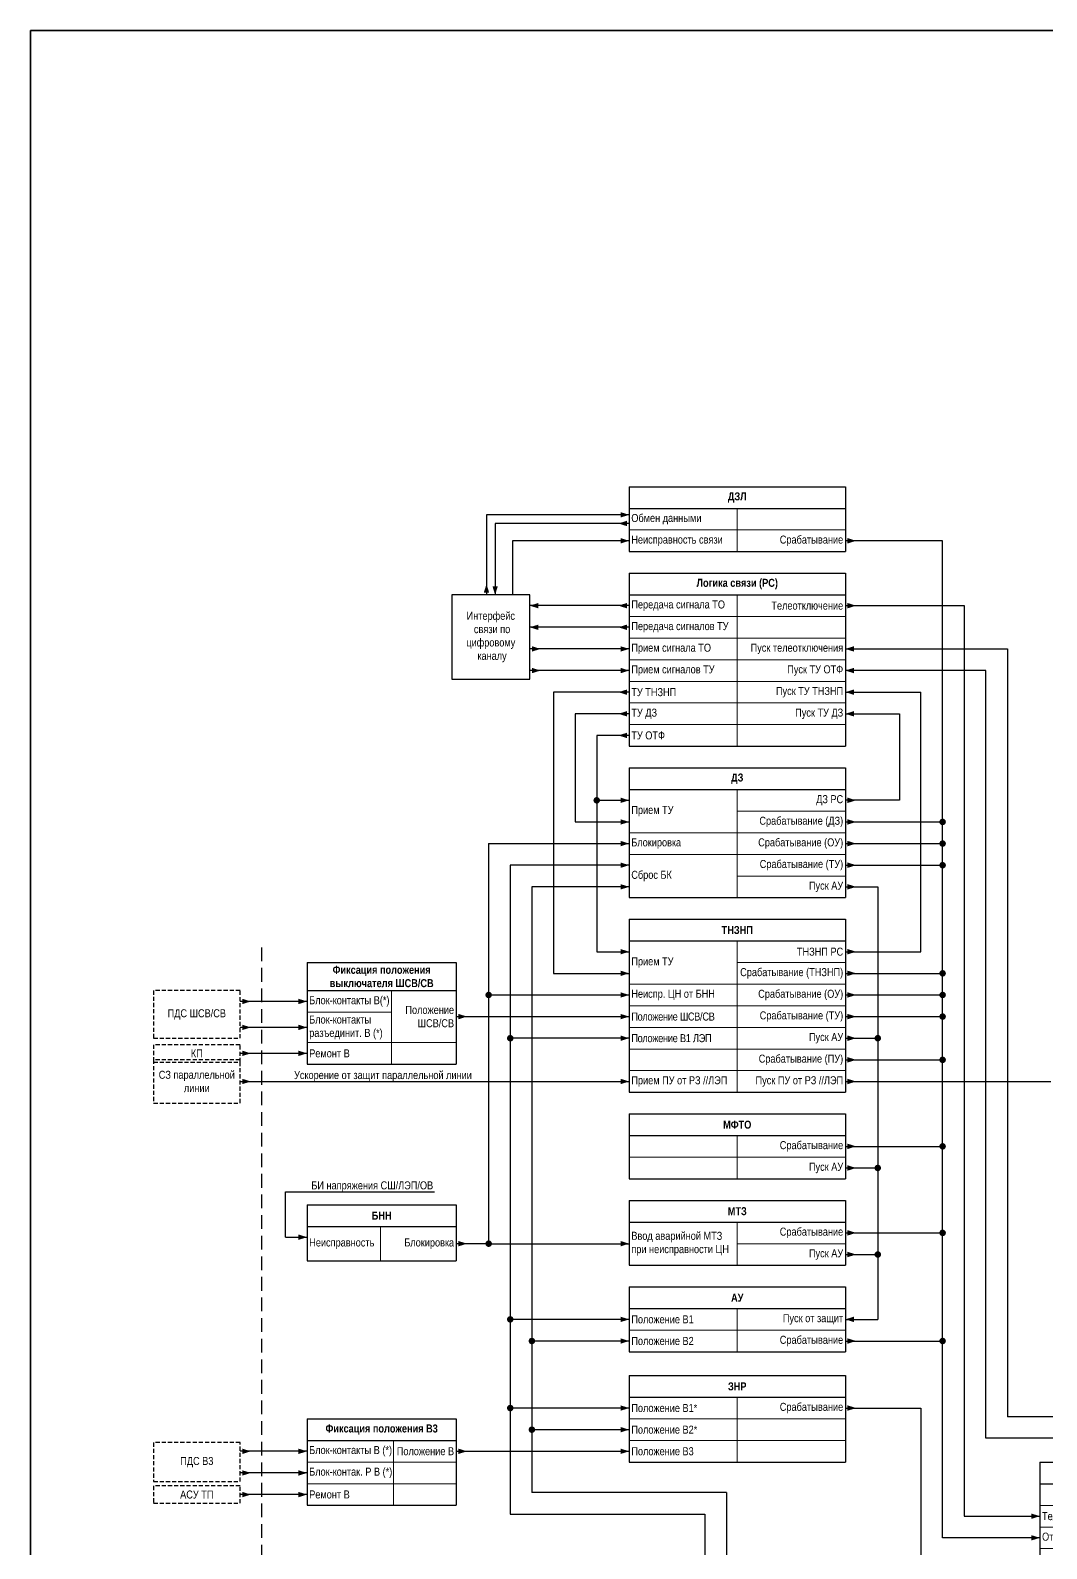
# Model space of a CAD drawing. Header units: millimetres. Extents: x -14593 to 14732, y -17400 to 5232.
# Drawn here: x 3988 to 4458, y -6421 to -5719 of the extents above; entities that cross this region are included whole.
import ezdxf

# ---------------------------------------------------------------- set-up
doc = ezdxf.new("R2010")
doc.units = ezdxf.units.MM
doc.linetypes.add('штриховая2', pattern=[9.525, 6.35, -3.175])
for name, color, linetype, lineweight in [('Основная', 7, 'Continuous', 30), ('Отключение_включение', 1, 'Continuous', 30), ('Цепи внешние', 84, 'Continuous', 30), ('Цепи внутренние', 5, 'Continuous', 30)]:
    doc.layers.add(name, color=color, linetype=linetype, lineweight=lineweight)
doc.layers.add('Рамка', color=8, linetype='Continuous', lineweight=35, plot=False)
doc.styles.add('Narrow', font='ARIALN.TTF')
doc.styles.add('Табл дан', font='ARIALN.TTF')
doc.styles.add('Табл загол', font='ARIALNB.TTF')

# ---------------------------------------------------------------- blocks, each defined once
blk = doc.blocks.new('*T410')
at = {"layer": 'Основная', "color": 0, "linetype": 'ByBlock', "lineweight": -2, "transparency": 16777216}
for p, q in [((0, 0), (100, 0)), ((0, 0), (0, -10)), ((100, 0), (100, -10))]:
    blk.add_line(p, q, dxfattribs=at)
at = {"layer": 'Основная', "color": 0, "linetype": 'ByBlock', "lineweight": 30, "transparency": 16777216}
for p, q in [((0, -10), (100, -10)), ((0, -10), (0, -70)), ((100, -10), (100, -70)), ((0, -70), (100, -70))]:
    blk.add_line(p, q, dxfattribs=at)
at = {"layer": 'Основная', "color": 0, "linetype": 'ByBlock', "lineweight": 18, "transparency": 16777216}
for p, q in [((50, -10), (50, -70)), ((0, -20), (100, -20)), ((0, -30), (100, -30)), ((0, -40), (100, -40)), ((0, -50), (100, -50)), ((50, -60), (100, -60))]:
    blk.add_line(p, q, dxfattribs=at)
at = {"layer": 'Основная', "color": 0, "transparency": 16777216, "char_height": 3.7}
for s, insert, width, attachment_point, style in [('{\\C256;Логика отключения}', (50, -5), 97, 5, 'Табл загол'), ('Пуск ТУ ОТФ', (99, -15), 48, 6, 'Табл дан'), ('Телеотключение', (1, -25), 48, 4, 'Табл дан'), ('Пуск ТО', (99, -25), 48, 6, 'Табл дан'), ('{\\C256;Отключение от защит}', (1, -35), 48, 4, 'Табл дан'), ('Отключение от ЗНР', (1, -45), 48, 4, 'Табл дан'), ('Отключение', (99, -45), 48, 6, 'Табл дан'), ('Запрет АПВ', (99, -55), 48, 6, 'Табл дан'), ('Отключение от УРОВ', (1, -60), 48, 4, 'Табл дан')]:
    blk.add_mtext(s, dxfattribs=dict(at, insert=insert, width=width, attachment_point=attachment_point, style=style))
blk = doc.blocks.new('*T399')
at = {"layer": 'Основная', "color": 0, "linetype": 'ByBlock', "lineweight": -2, "transparency": 16777216}
for p, q in [((0, 0), (100, 0)), ((0, 0), (0, -10)), ((100, 0), (100, -10))]:
    blk.add_line(p, q, dxfattribs=at)
at = {"layer": 'Основная', "color": 0, "linetype": 'ByBlock', "lineweight": 30, "transparency": 16777216}
for p, q in [((0, -10), (100, -10)), ((0, -10), (0, -60)), ((100, -10), (100, -60)), ((0, -60), (100, -60))]:
    blk.add_line(p, q, dxfattribs=at)
at = {"layer": 'Основная', "color": 0, "linetype": 'ByBlock', "lineweight": 18, "transparency": 16777216}
for p, q in [((50, -10), (50, -60)), ((50, -20), (100, -20)), ((0, -30), (100, -30)), ((0, -40), (100, -40)), ((50, -50), (100, -50))]:
    blk.add_line(p, q, dxfattribs=at)
at = {"layer": 'Основная', "color": 0, "transparency": 16777216, "char_height": 3.7}
for s, insert, width, attachment_point, style in [('{\\C256;ДЗ}', (50, -5), 97, 5, 'Табл загол'), ('ДЗ РС', (99, -15), 48, 6, 'Табл дан'), ('Прием ТУ', (1, -20), 48, 4, 'Табл дан'), ('Срабатывание (ДЗ)', (99, -25), 48, 6, 'Табл дан'), ('{\\C256;Блокировка}', (1, -35), 48, 4, 'Табл дан'), ('Срабатывание (ОУ)', (99, -35), 48, 6, 'Табл дан'), ('Сброс БК', (1, -50), 48, 4, 'Табл дан'), ('Срабатывание (ТУ)', (99, -45), 48, 6, 'Табл дан'), ('Пуск АУ', (99, -55), 48, 6, 'Табл дан')]:
    blk.add_mtext(s, dxfattribs=dict(at, insert=insert, width=width, attachment_point=attachment_point, style=style))
blk = doc.blocks.new('*T400')
at = {"layer": 'Основная', "color": 0, "linetype": 'ByBlock', "lineweight": -2, "transparency": 16777216}
for p, q in [((0, 0), (100, 0)), ((0, 0), (0, -10)), ((100, 0), (100, -10))]:
    blk.add_line(p, q, dxfattribs=at)
at = {"layer": 'Основная', "color": 0, "linetype": 'ByBlock', "lineweight": 30, "transparency": 16777216}
for p, q in [((0, -10), (100, -10)), ((0, -10), (0, -30)), ((100, -10), (100, -30)), ((0, -30), (100, -30))]:
    blk.add_line(p, q, dxfattribs=at)
at = {"layer": 'Основная', "color": 0, "linetype": 'ByBlock', "lineweight": 18, "transparency": 16777216}
for p, q in [((50, -10), (50, -30)), ((0, -20), (100, -20))]:
    blk.add_line(p, q, dxfattribs=at)
at = {"layer": 'Основная', "color": 0, "transparency": 16777216, "char_height": 3.7}
for s, insert, width, attachment_point, style in [('{\\C256;МФТО}', (50, -5), 97, 5, 'Табл загол'), ('Срабатывание ', (99, -15), 48, 6, 'Табл дан'), ('Пуск АУ', (99, -25), 48, 6, 'Табл дан')]:
    blk.add_mtext(s, dxfattribs=dict(at, insert=insert, width=width, attachment_point=attachment_point, style=style))
blk = doc.blocks.new('*T401')
at = {"layer": 'Основная', "color": 0, "linetype": 'ByBlock', "lineweight": -2, "transparency": 16777216}
for p, q in [((0, 0), (100, 0)), ((0, 0), (0, -10)), ((100, 0), (100, -10))]:
    blk.add_line(p, q, dxfattribs=at)
at = {"layer": 'Основная', "color": 0, "linetype": 'ByBlock', "lineweight": 30, "transparency": 16777216}
for p, q in [((0, -10), (100, -10)), ((0, -10), (0, -30)), ((100, -10), (100, -30)), ((0, -30), (100, -30))]:
    blk.add_line(p, q, dxfattribs=at)
at = {"layer": 'Основная', "color": 0, "linetype": 'ByBlock', "lineweight": 18, "transparency": 16777216}
for p, q in [((50, -10), (50, -30)), ((50, -20), (100, -20))]:
    blk.add_line(p, q, dxfattribs=at)
at = {"layer": 'Основная', "color": 0, "transparency": 16777216, "char_height": 3.7}
for s, insert, width, attachment_point, style in [('{\\C256;МТЗ}', (50, -5), 97, 5, 'Табл загол'), ('Срабатывание', (99, -15), 48, 6, 'Табл дан'), ('Ввод аварийной МТЗ при неисправности ЦН', (1, -20), 48, 4, 'Табл дан'), ('Пуск АУ', (99, -25), 48, 6, 'Табл дан')]:
    blk.add_mtext(s, dxfattribs=dict(at, insert=insert, width=width, attachment_point=attachment_point, style=style))
blk = doc.blocks.new('*T402')
at = {"layer": 'Основная', "color": 0, "linetype": 'ByBlock', "lineweight": -2, "transparency": 16777216}
for p, q in [((0, 0), (100, 0)), ((0, 0), (0, -10)), ((100, 0), (100, -10))]:
    blk.add_line(p, q, dxfattribs=at)
at = {"layer": 'Основная', "color": 0, "linetype": 'ByBlock', "lineweight": 30, "transparency": 16777216}
for p, q in [((0, -10), (100, -10)), ((0, -10), (0, -30)), ((100, -10), (100, -30)), ((0, -30), (100, -30))]:
    blk.add_line(p, q, dxfattribs=at)
at = {"layer": 'Основная', "color": 0, "linetype": 'ByBlock', "lineweight": 18, "transparency": 16777216}
for p, q in [((50, -10), (50, -30)), ((0, -20), (100, -20))]:
    blk.add_line(p, q, dxfattribs=at)
at = {"layer": 'Основная', "color": 0, "transparency": 16777216, "char_height": 3.7}
for s, insert, width, attachment_point, style in [('{\\C256;АУ}', (50, -5), 97, 5, 'Табл загол'), ('Положение В1', (1, -15), 48, 4, 'Табл дан'), ('Пуск от защит', (99, -15), 48, 6, 'Табл дан'), ('Положение В2', (1, -25), 48, 4, 'Табл дан'), ('Срабатывание', (99, -25), 48, 6, 'Табл дан')]:
    blk.add_mtext(s, dxfattribs=dict(at, insert=insert, width=width, attachment_point=attachment_point, style=style))
blk = doc.blocks.new('*T403')
at = {"layer": 'Основная', "color": 0, "linetype": 'ByBlock', "lineweight": -2, "transparency": 16777216}
for p, q in [((0, 0), (100, 0)), ((0, 0), (0, -10)), ((100, 0), (100, -10))]:
    blk.add_line(p, q, dxfattribs=at)
at = {"layer": 'Основная', "color": 0, "linetype": 'ByBlock', "lineweight": 30, "transparency": 16777216}
for p, q in [((0, -10), (100, -10)), ((0, -10), (0, -40)), ((100, -10), (100, -40)), ((0, -40), (100, -40))]:
    blk.add_line(p, q, dxfattribs=at)
at = {"layer": 'Основная', "color": 0, "linetype": 'ByBlock', "lineweight": 18, "transparency": 16777216}
for p, q in [((50, -10), (50, -40)), ((0, -20), (100, -20)), ((0, -30), (100, -30))]:
    blk.add_line(p, q, dxfattribs=at)
at = {"layer": 'Основная', "color": 0, "transparency": 16777216, "char_height": 3.7}
for s, insert, width, attachment_point, style in [('{\\C256;ЗНР}', (50, -5), 97, 5, 'Табл загол'), ('\\A1;Положение В1*', (1, -15), 48, 4, 'Табл дан'), ('Срабатывание', (99, -15), 48, 6, 'Табл дан'), ('\\A1;Положение В2*', (1, -25), 48, 4, 'Табл дан'), ('\\A1;Положение В3', (1, -35), 48, 4, 'Табл дан')]:
    blk.add_mtext(s, dxfattribs=dict(at, insert=insert, width=width, attachment_point=attachment_point, style=style))
blk = doc.blocks.new('Point')
at = {"layer": 'Основная', "color": 0, "const_width": 1.5}
blk.add_lwpolyline([(-0.75, 0, 1), (0.75, 0, 1)], format="xyb", close=True, dxfattribs=at)
blk = doc.blocks.new('*T404')
at = {"layer": 'Основная', "color": 0, "linetype": 'ByBlock', "lineweight": -2, "transparency": 16777216}
for p, q in [((0, 0), (69, 0)), ((0, 0), (0, -10)), ((69, 0), (69, -10))]:
    blk.add_line(p, q, dxfattribs=at)
at = {"layer": 'Основная', "color": 0, "linetype": 'ByBlock', "lineweight": 30, "transparency": 16777216}
for p, q in [((0, -10), (69, -10)), ((0, -10), (0, -26)), ((69, -10), (69, -26)), ((0, -26), (69, -26))]:
    blk.add_line(p, q, dxfattribs=at)
at = {"layer": 'Основная', "color": 0, "linetype": 'ByBlock', "lineweight": 18, "transparency": 16777216}
blk.add_line((34, -10), (34, -26), dxfattribs=at)
at = {"layer": 'Основная', "color": 0, "transparency": 16777216, "char_height": 3.7}
for s, insert, width, attachment_point, style in [('{\\C256;БНН}', (34.5, -5), 66, 5, 'Табл загол'), ('Неисправность', (1, -18), 32, 4, 'Табл дан'), ('Блокировка', (68, -18), 33, 6, 'Табл дан')]:
    blk.add_mtext(s, dxfattribs=dict(at, insert=insert, width=width, attachment_point=attachment_point, style=style))
blk = doc.blocks.new('*T409')
at = {"layer": 'Основная', "color": 0, "linetype": 'ByBlock', "lineweight": -2, "transparency": 16777216}
for p, q in [((0, 0), (100, 0)), ((0, 0), (0, -10)), ((100, 0), (100, -10))]:
    blk.add_line(p, q, dxfattribs=at)
at = {"layer": 'Основная', "color": 0, "linetype": 'ByBlock', "lineweight": 30, "transparency": 16777216}
for p, q in [((0, -10), (100, -10)), ((0, -10), (0, -80)), ((100, -10), (100, -80)), ((0, -80), (100, -80))]:
    blk.add_line(p, q, dxfattribs=at)
at = {"layer": 'Основная', "color": 0, "linetype": 'ByBlock', "lineweight": 18, "transparency": 16777216}
for p, q in [((50, -10), (50, -80)), ((50, -20), (100, -20)), ((0, -30), (100, -30)), ((0, -40), (100, -40)), ((0, -50), (100, -50)), ((0, -60), (100, -60)), ((0, -70), (100, -70))]:
    blk.add_line(p, q, dxfattribs=at)
at = {"layer": 'Основная', "color": 0, "transparency": 16777216, "char_height": 3.7}
for s, insert, width, attachment_point, style in [('{\\C256;ТНЗНП}', (50, -5), 97, 5, 'Табл загол'), ('ТНЗНП РС', (99, -15), 48, 6, 'Табл дан'), ('Прием ТУ', (1, -20), 48, 4, 'Табл дан'), ('Срабатывание ({\\C256;ТНЗНП)}', (99, -25), 48, 6, 'Табл дан'), ('{\\C256;Неиспр. ЦН от БНН}', (1, -35), 48, 4, 'Табл дан'), ('Срабатывание (ОУ)', (99, -35), 48, 6, 'Табл дан'), ('{\\T0.95;Положение ШСВ/СВ}', (1, -45), 48, 4, 'Табл дан'), ('Срабатывание (ТУ)', (99, -45), 48, 6, 'Табл дан'), ('{\\T0.95;Положение В1 ЛЭП}', (1, -55), 48, 4, 'Табл дан'), ('Пуск АУ', (99, -55), 48, 6, 'Табл дан'), ('Срабатывание (ПУ)', (99, -65), 48, 6, 'Табл дан'), ('Прием ПУ от РЗ //ЛЭП', (1, -75), 48, 4, 'Табл дан'), ('Пуск ПУ от РЗ //ЛЭП', (99, -75), 48, 6, 'Табл дан')]:
    blk.add_mtext(s, dxfattribs=dict(at, insert=insert, width=width, attachment_point=attachment_point, style=style))
blk = doc.blocks.new('*T407')
at = {"layer": 'Основная', "color": 0, "linetype": 'ByBlock', "lineweight": -2, "transparency": 16777216}
for p, q in [((0, 0), (100, 0)), ((0, 0), (0, -10)), ((100, 0), (100, -10))]:
    blk.add_line(p, q, dxfattribs=at)
at = {"layer": 'Основная', "color": 0, "linetype": 'ByBlock', "lineweight": 30, "transparency": 16777216}
for p, q in [((0, -10), (100, -10)), ((0, -10), (0, -80)), ((100, -10), (100, -80)), ((0, -80), (100, -80))]:
    blk.add_line(p, q, dxfattribs=at)
at = {"layer": 'Основная', "color": 0, "linetype": 'ByBlock', "lineweight": 18, "transparency": 16777216}
for p, q in [((50, -10), (50, -80)), ((0, -20), (100, -20)), ((0, -30), (100, -30)), ((0, -40), (100, -40)), ((0, -50), (100, -50)), ((0, -60), (100, -60)), ((0, -70), (100, -70))]:
    blk.add_line(p, q, dxfattribs=at)
at = {"layer": 'Основная', "color": 0, "transparency": 16777216, "char_height": 3.7}
for s, insert, width, attachment_point, style in [('Логика связи (РС)', (50, -5), 97, 5, 'Табл загол'), ('Передача сигнала ТО ', (1, -15), 48, 4, 'Табл дан'), ('Телеотключение', (99, -15), 48, 6, 'Табл дан'), ('Передача сигналов ТУ', (1, -25), 48, 4, 'Табл дан'), ('Прием сигнала ТО ', (1, -35), 48, 4, 'Табл дан'), ('Пуск телеотключения', (99, -35), 48, 6, 'Табл дан'), ('Прием сигналов ТУ', (1, -45), 48, 4, 'Табл дан'), ('Пуск ТУ ОТФ', (99, -45), 48, 6, 'Табл дан'), ('ТУ ТНЗНП', (1, -55), 48, 4, 'Табл дан'), ('Пуск ТУ ТНЗНП', (99, -55), 48, 6, 'Табл дан'), ('ТУ ДЗ', (1, -65), 48, 4, 'Табл дан'), ('Пуск ТУ ДЗ', (99, -65), 48, 6, 'Табл дан'), ('ТУ ОТФ', (1, -75), 48, 4, 'Табл дан')]:
    blk.add_mtext(s, dxfattribs=dict(at, insert=insert, width=width, attachment_point=attachment_point, style=style))
blk = doc.blocks.new('*T408')
at = {"layer": 'Основная', "color": 0, "linetype": 'ByBlock', "lineweight": -2, "transparency": 16777216}
for p, q in [((0, 0), (69, 0)), ((0, 0), (0, -12.99)), ((69, 0), (69, -12.99))]:
    blk.add_line(p, q, dxfattribs=at)
at = {"layer": 'Основная', "color": 0, "linetype": 'ByBlock', "lineweight": 30, "transparency": 16777216}
for p, q in [((0, -12.99), (69, -12.99)), ((0, -12.99), (0, -47.01)), ((69, -12.99), (69, -47.01)), ((0, -47.01), (69, -47.01))]:
    blk.add_line(p, q, dxfattribs=at)
at = {"layer": 'Основная', "color": 0, "linetype": 'ByBlock', "lineweight": 18, "transparency": 16777216}
for p, q in [((39, -12.99), (39, -47.01)), ((0, -22.99), (39, -22.99)), ((0, -37.01), (69, -37.01))]:
    blk.add_line(p, q, dxfattribs=at)
at = {"layer": 'Основная', "color": 0, "transparency": 16777216, "char_height": 3.7}
for s, insert, width, attachment_point, style in [('Фиксация положения выключателя ШСВ/СВ', (34.5, -6.5), 66, 5, 'Табл загол'), ('Блок-контакты В(*)', (1, -17.99), 37, 4, 'Табл дан'), ('\\A1;Положение {\\A0;\\C256;ШСВ/СВ}', (68, -25), 28, 6, 'Табл дан'), ('Блок-контакты разъединит. В (*)', (1, -30), 37, 4, 'Табл дан'), ('Ремонт В', (1, -42.01), 37, 4, 'Табл дан')]:
    blk.add_mtext(s, dxfattribs=dict(at, insert=insert, width=width, attachment_point=attachment_point, style=style))
blk = doc.blocks.new('*T406')
at = {"layer": 'Основная', "color": 0, "linetype": 'ByBlock', "lineweight": -2, "transparency": 16777216}
for p, q in [((0, 0), (69, 0)), ((0, 0), (0, -10)), ((69, 0), (69, -10))]:
    blk.add_line(p, q, dxfattribs=at)
at = {"layer": 'Основная', "color": 0, "linetype": 'ByBlock', "lineweight": 30, "transparency": 16777216}
for p, q in [((0, -10), (69, -10)), ((0, -10), (0, -40)), ((69, -10), (69, -40)), ((0, -40), (69, -40))]:
    blk.add_line(p, q, dxfattribs=at)
at = {"layer": 'Основная', "color": 0, "linetype": 'ByBlock', "lineweight": 18, "transparency": 16777216}
for p, q in [((40, -10), (40, -40)), ((0, -20), (69, -20)), ((0, -30), (69, -30))]:
    blk.add_line(p, q, dxfattribs=at)
at = {"layer": 'Основная', "color": 0, "transparency": 16777216, "char_height": 3.7}
for s, insert, width, attachment_point, style in [('Фиксация положения В3', (34.5, -5), 66, 5, 'Табл загол'), ('Блок-контакты В (*)', (1, -15), 38, 4, 'Табл дан'), ('\\A1;Положение В', (68, -15), 27, 6, 'Табл дан'), ('Блок-контак. Р В (*)', (1, -25), 38, 4, 'Табл дан'), ('Ремонт В', (1, -35), 38, 4, 'Табл дан')]:
    blk.add_mtext(s, dxfattribs=dict(at, insert=insert, width=width, attachment_point=attachment_point, style=style))
blk = doc.blocks.new('*T405')
at = {"layer": 'Основная', "color": 0, "linetype": 'ByBlock', "lineweight": -2, "transparency": 16777216}
for p, q in [((0, 0), (100, 0)), ((0, 0), (0, -10)), ((100, 0), (100, -10))]:
    blk.add_line(p, q, dxfattribs=at)
at = {"layer": 'Основная', "color": 0, "linetype": 'ByBlock', "lineweight": 30, "transparency": 16777216}
for p, q in [((0, -10), (100, -10)), ((0, -10), (0, -30)), ((100, -10), (100, -30)), ((0, -30), (100, -30))]:
    blk.add_line(p, q, dxfattribs=at)
at = {"layer": 'Основная', "color": 0, "linetype": 'ByBlock', "lineweight": 18, "transparency": 16777216}
for p, q in [((50, -10), (50, -30)), ((0, -20), (100, -20))]:
    blk.add_line(p, q, dxfattribs=at)
at = {"layer": 'Основная', "color": 0, "transparency": 16777216, "char_height": 3.7}
for s, insert, width, attachment_point, style in [('ДЗЛ', (50, -5), 97, 5, 'Табл загол'), ('{\\C256;Обмен данными}', (1, -15), 48, 4, 'Табл дан'), ('{\\C256;Неисправность связи}', (1, -25), 48, 4, 'Табл дан'), ('Срабатывание ', (99, -25), 48, 6, 'Табл дан')]:
    blk.add_mtext(s, dxfattribs=dict(at, insert=insert, width=width, attachment_point=attachment_point, style=style))

msp = doc.modelspace()

# ---------------------------------------------------------------- linework, layer by layer
at = {"layer": 'Основная', "ltscale": 0.3}
msp.add_lwpolyline([(4219, -5980), (4183, -5980), (4183, -6019), (4219, -6019)], close=True, dxfattribs=at)
at = {"layer": 'Основная', "color": 5}
for points in [[(4310, -6395), (4220, -6395)], [(4210, -6405), (4300, -6405)]]:
    msp.add_lwpolyline(points, dxfattribs=at)
at = {"layer": 'Отключение_включение', "ltscale": 0.3}
for points in [[(4370, -5955, 0, 2.5, 0), (4366, -5955, 0, 0, 0)], [(4219, -5985, 0, 2.5, 0), (4223, -5985, 0, 0, 0)], [(4260, -5985, 0, 2.5, 0), (4264, -5985, 0, 0, 0)], [(4370, -5985, 0, 2.5, 0), (4366, -5985, 0, 0, 0)], [(4224, -6005, 0, 2.5, 0), (4220, -6005, 0, 0, 0)], [(4265, -6005, 0, 2.5, 0), (4261, -6005, 0, 0, 0)], [(4365, -6005, 0, 2.5, 0), (4369, -6005, 0, 0, 0)], [(4365, -6005, 0, 2.5, 0), (4369, -6005, 0, 0, 0)], [(4370, -6085, 0, 2.5, 0), (4366, -6085, 0, 0, 0)], [(4370, -6095, 0, 2.5, 0), (4366, -6095, 0, 0, 0)], [(4370, -6105, 0, 2.5, 0), (4366, -6105, 0, 0, 0)], [(4370, -6155, 0, 2.5, 0), (4366, -6155, 0, 0, 0)], [(4370, -6165, 0, 2.5, 0), (4366, -6165, 0, 0, 0)], [(4370, -6175, 0, 2.5, 0), (4366, -6175, 0, 0, 0)], [(4370, -6195, 0, 2.5, 0), (4366, -6195, 0, 0, 0)], [(4370, -6235, 0, 2.5, 0), (4366, -6235, 0, 0, 0)], [(4370, -6275, 0, 2.5, 0), (4366, -6275, 0, 0, 0)], [(4370, -6325, 0, 2.5, 0), (4366, -6325, 0, 0, 0)], [(4370, -6356, 0, 2.5, 0), (4366, -6356, 0, 0, 0)], [(4455, -6406, 0, 2.5, 0), (4451, -6406, 0, 0, 0)], [(4455, -6416, 0, 2.5, 0), (4451, -6416, 0, 0, 0)]]:
    msp.add_lwpolyline(points, format="xyseb", dxfattribs=at)
for points in [[(4410, -5955), (4365, -5955)], [(4410, -6416), (4410, -5955)], [(4265, -5985), (4219, -5985)], [(4365, -5985), (4420, -5985)], [(4420, -5985), (4420, -6406)], [(4265, -6005), (4219, -6005)], [(4365, -6005), (4440, -6005)], [(4440, -6005), (4440, -6360)], [(4365, -6155), (4410, -6155)], [(4365, -6165), (4410, -6165), (4410, -6165)], [(4365, -6235), (4410, -6235)], [(4365, -6275), (4410, -6275)], [(4365, -6325), (4410, -6325)], [(4365, -6356), (4400, -6356)], [(4580, -6360), (4440, -6360)], [(4420, -6406), (4455, -6406)], [(4455, -6416), (4410, -6416)]]:
    msp.add_lwpolyline(points, dxfattribs=at)
at = {"layer": 'Отключение_включение'}
for points in [[(4365, -6085), (4410, -6085)], [(4365, -6095), (4410, -6095)], [(4365, -6105), (4410, -6105)], [(4365, -6175), (4410, -6175)], [(4365, -6195), (4410, -6195)], [(4400, -6356), (4400, -6426)]]:
    msp.add_lwpolyline(points, dxfattribs=at)
at = {"layer": 'Рамка', "color": 1}
msp.add_lwpolyline([(3988, -5719), (4722, -5719), (4722, -7016), (3988, -7016)], close=True, dxfattribs=at)
at = {"layer": 'Цепи внешние', "linetype": 'штриховая2', "ltscale": 0.3}
for points in [[(4085, -6163), (4045, -6163), (4045, -6185), (4085, -6185)], [(4085, -6188), (4045, -6188), (4045, -6196), (4085, -6196)], [(4085, -6195), (4045, -6195), (4045, -6215), (4085, -6215)], [(4085, -6372), (4045, -6372), (4045, -6390), (4085, -6390)], [(4085, -6392), (4045, -6392), (4045, -6400), (4085, -6400)]]:
    msp.add_lwpolyline(points, close=True, dxfattribs=at)
at = {"layer": 'Цепи внешние', "ltscale": 0.3}
for points in [[(4090, -6168, 0, 2.5, 0), (4086, -6168, 0, 0, 0)], [(4116, -6168, 0, 2.5, 0), (4112, -6168, 0, 0, 0)], [(4090, -6180, 0, 2.5, 0), (4086, -6180, 0, 0, 0)], [(4116, -6180, 0, 2.5, 0), (4112, -6180, 0, 0, 0)], [(4090, -6192, 0, 2.5, 0), (4086, -6192, 0, 0, 0)], [(4116, -6192, 0, 2.5, 0), (4112, -6192, 0, 0, 0)], [(4090, -6205, 0, 2.5, 0), (4086, -6205, 0, 0, 0)], [(4265, -6205, 0, 2.5, 0), (4261, -6205, 0, 0, 0)], [(4370, -6205, 0, 2.5, 0), (4366, -6205, 0, 0, 0)], [(4090, -6376, 0, 2.5, 0), (4086, -6376, 0, 0, 0)], [(4116, -6376, 0, 2.5, 0), (4112, -6376, 0, 0, 0)], [(4090, -6386, 0, 2.5, 0), (4086, -6386, 0, 0, 0)], [(4116, -6386, 0, 2.5, 0), (4112, -6386, 0, 0, 0)], [(4090, -6396, 0, 2.5, 0), (4086, -6396, 0, 0, 0)], [(4116, -6396, 0, 2.5, 0), (4112, -6396, 0, 0, 0)]]:
    msp.add_lwpolyline(points, format="xyseb", dxfattribs=at)
at = {"layer": 'Цепи внешние'}
for points in [[(4116, -6168), (4085, -6168)], [(4116, -6180), (4085, -6180)], [(4116, -6192), (4085, -6192)], [(4085, -6205), (4265, -6205)], [(4365, -6205), (4460, -6205)], [(4116, -6376), (4085, -6376)], [(4116, -6386), (4085, -6386)], [(4116, -6396), (4085, -6396)]]:
    msp.add_lwpolyline(points, dxfattribs=at)
at = {"layer": 'Цепи внутренние', "ltscale": 0.3}
for points in [[(4265, -5943), (4199, -5943)], [(4199, -5943), (4199, -5980)], [(4203, -5947), (4203, -5980)], [(4265, -5947), (4203, -5947)], [(4211, -5955), (4211, -5980)], [(4265, -5955), (4211, -5955)], [(4265, -5995), (4219, -5995)], [(4265, -6015), (4219, -6015)], [(4230, -6025), (4230, -6155)], [(4265, -6025), (4230, -6025)], [(4365, -6025), (4400, -6025)], [(4400, -6145), (4400, -6025)], [(4240, -6035), (4240, -6085)], [(4265, -6035), (4240, -6035)], [(4365, -6035), (4390, -6035)], [(4390, -6035), (4390, -6075)], [(4250, -6075), (4265, -6075)], [(4390, -6075), (4365, -6075)], [(4240, -6085), (4265, -6085)], [(4210, -6105), (4210, -6405)], [(4265, -6105), (4210, -6105)], [(4220, -6115), (4220, -6395)], [(4265, -6115), (4220, -6115)], [(4250, -6145), (4265, -6145)], [(4365, -6145), (4400, -6145)], [(4230, -6155), (4265, -6155)], [(4265, -6185), (4210, -6185)], [(4365, -6245), (4380, -6245)], [(4200, -6280), (4185, -6280)], [(4365, -6285), (4380, -6285)], [(4265, -6315), (4210, -6315)], [(4365, -6315), (4380, -6315)], [(4265, -6325), (4220, -6325)], [(4265, -6356), (4210, -6356)], [(4265, -6366), (4220, -6366)], [(4310, -6395), (4310, -6769)], [(4300, -6405), (4300, -6769)]]:
    msp.add_lwpolyline(points, dxfattribs=at)
for points in [[(4260, -5947, 0, 2.5, 0), (4264, -5947, 0, 0, 0)], [(4265, -5943, 0, 2.5, 0), (4261, -5943, 0, 0, 0)], [(4265, -5955, 0, 2.5, 0), (4261, -5955, 0, 0, 0)], [(4199, -5975, 0, 2.5, 0), (4199, -5979, 0, 0, 0)], [(4203, -5980, 0, 2.5, 0), (4203, -5976, 0, 0, 0)], [(4219, -5995, 0, 2.5, 0), (4223, -5995, 0, 0, 0)], [(4260, -5995, 0, 2.5, 0), (4264, -5995, 0, 0, 0)], [(4224, -6015, 0, 2.5, 0), (4220, -6015, 0, 0, 0)], [(4265, -6015, 0, 2.5, 0), (4261, -6015, 0, 0, 0)], [(4365, -6015, 0, 2.5, 0), (4369, -6015, 0, 0, 0)], [(4260, -6025, 0, 2.5, 0), (4264, -6025, 0, 0, 0)], [(4365, -6025, 0, 2.5, 0), (4369, -6025, 0, 0, 0)], [(4260, -6035, 0, 2.5, 0), (4264, -6035, 0, 0, 0)], [(4365, -6035, 0, 2.5, 0), (4369, -6035, 0, 0, 0)], [(4260, -6045, 0, 2.5, 0), (4264, -6045, 0, 0, 0)], [(4265, -6075, 0, 2.5, 0), (4261, -6075, 0, 0, 0)], [(4370, -6075, 0, 2.5, 0), (4366, -6075, 0, 0, 0)], [(4265, -6085, 0, 2.5, 0), (4261, -6085, 0, 0, 0)], [(4265, -6095, 0, 2.5, 0), (4261, -6095, 0, 0, 0)], [(4265, -6105, 0, 2.5, 0), (4261, -6105, 0, 0, 0)], [(4265, -6115, 0, 2.5, 0), (4261, -6115, 0, 0, 0)], [(4370, -6115, 0, 2.5, 0), (4366, -6115, 0, 0, 0)], [(4265, -6145, 0, 2.5, 0), (4261, -6145, 0, 0, 0)], [(4370, -6145, 0, 2.5, 0), (4366, -6145, 0, 0, 0)], [(4265, -6155, 0, 2.5, 0), (4261, -6155, 0, 0, 0)], [(4265, -6165, 0, 2.5, 0), (4261, -6165, 0, 0, 0)], [(4190, -6175, 0, 2.5, 0), (4186, -6175, 0, 0, 0)], [(4265, -6175, 0, 2.5, 0), (4261, -6175, 0, 0, 0)], [(4265, -6185, 0, 2.5, 0), (4261, -6185, 0, 0, 0)], [(4370, -6185, 0, 2.5, 0), (4366, -6185, 0, 0, 0)], [(4370, -6245, 0, 2.5, 0), (4366, -6245, 0, 0, 0)], [(4116, -6277, 0, 2.5, 0), (4112, -6277, 0, 0, 0)], [(4190, -6280, 0, 2.5, 0), (4186, -6280, 0, 0, 0)], [(4265, -6280, 0, 2.5, 0), (4261, -6280, 0, 0, 0)], [(4370, -6285, 0, 2.5, 0), (4366, -6285, 0, 0, 0)], [(4265, -6315, 0, 2.5, 0), (4261, -6315, 0, 0, 0)], [(4365, -6315, 0, 2.5, 0), (4369, -6315, 0, 0, 0)], [(4265, -6325, 0, 2.5, 0), (4261, -6325, 0, 0, 0)], [(4265, -6356, 0, 2.5, 0), (4261, -6356, 0, 0, 0)], [(4265, -6366, 0, 2.5, 0), (4261, -6366, 0, 0, 0)], [(4190, -6376, 0, 2.5, 0), (4186, -6376, 0, 0, 0)], [(4265, -6376, 0, 2.5, 0), (4261, -6376, 0, 0, 0)]]:
    msp.add_lwpolyline(points, format="xyseb", dxfattribs=at)
at = {"layer": 'Цепи внутренние'}
for points in [[(4430, -6015), (4365, -6015)], [(4430, -6370), (4430, -6015)], [(4265, -6045), (4250, -6045)], [(4250, -6045), (4250, -6145)], [(4200, -6095), (4200, -6280)], [(4200, -6095), (4265, -6095)], [(4365, -6115), (4380, -6115)], [(4380, -6115), (4380, -6315)], [(4200, -6165), (4265, -6165)], [(4185, -6175), (4265, -6175)], [(4365, -6185), (4380, -6185)], [(4106, -6256), (4175, -6256)], [(4106, -6277), (4106, -6256)], [(4106, -6277), (4116, -6277)], [(4200, -6280), (4265, -6280)], [(4570, -6370), (4430, -6370)], [(4185, -6376), (4265, -6376)]]:
    msp.add_lwpolyline(points, dxfattribs=at)
at = {"layer": 'Цепи внутренние', "linetype": 'штриховая2'}
msp.add_lwpolyline([(4095, -6143), (4095, -6719)], dxfattribs=at)

# ---------------------------------------------------------------- block references
for name, p in [('*T405', (4265, -5930)), ('*T407', (4265, -5970)), ('*T399', (4265, -6060)), ('*T409', (4265, -6130)), ('*T408', (4116, -6150.01)), ('*T400', (4265, -6220)), ('*T401', (4265, -6260)), ('*T404', (4116, -6262)), ('*T402', (4265, -6300)), ('*T403', (4265, -6341)), ('*T406', (4116, -6360.97)), ('*T410', (4455, -6381))]:
    msp.add_blockref(name, p)
at = {"layer": 'Отключение_включение'}
for p in [(4410, -6085), (4410, -6095), (4410, -6105), (4410, -6155), (4410, -6165), (4410, -6175), (4410, -6195), (4410, -6235), (4410, -6275), (4410, -6325)]:
    msp.add_blockref('Point', p, dxfattribs=at)
at = {"layer": 'Цепи внутренние'}
for p in [(4250, -6075), (4200, -6165), (4210, -6185), (4380, -6185), (4380, -6245), (4200, -6280), (4380, -6285), (4210, -6315), (4220, -6325), (4210, -6356), (4220, -6366)]:
    msp.add_blockref('Point', p, dxfattribs=at)

# ---------------------------------------------------------------- texts
at = {"layer": 'Основная', "char_height": 3.7, "style": 'Narrow'}
for s, insert, width, attachment_point in [('Интерфейс\\P связи по цифровому\\P каналу', (4201, -5999.5), 36, 5), ('ПДС ШСВ/СВ', (4065, -6174), 40, 5), ('КП', (4065, -6192), 40, 5), ('СЗ параллельной линии', (4065, -6205), 40, 5), ('Ускорение от защит параллельной линии', (4110, -6205), 85, 7), ('БИ напряжения СШ/ЛЭП/ОВ', (4118, -6256), 57, 7), ('ПДС В3', (4065, -6381), 40, 5), ('АСУ ТП', (4065, -6396), 40, 5)]:
    msp.add_mtext(s, dxfattribs=dict(at, insert=insert, width=width, attachment_point=attachment_point))

doc.saveas('drawing.dxf')
